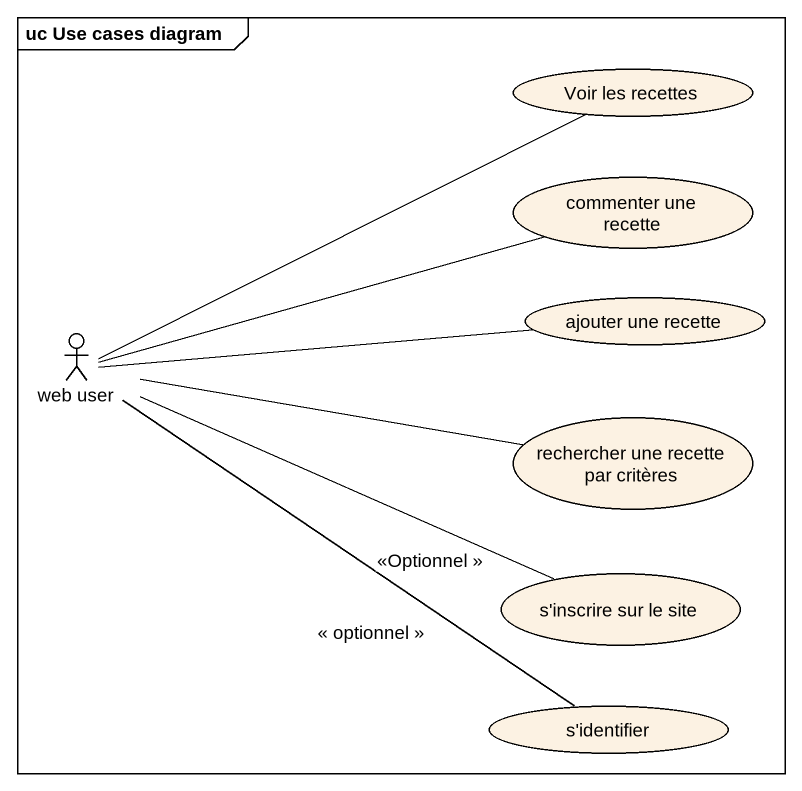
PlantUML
@startuml
mainframe uc Use cases diagram
usecase "Voir les recettes" as Voir_les_recettes
usecase "commenter une recette" as commenter_une_recette
usecase "ajouter une recette" as ajouter_une_recette
actor "web user" as web_user
usecase "rechercher une recette par critères" as rechercher_une_recette_par
usecase "s'inscrire sur le site" as s_inscrire_sur_le_site
usecase "s'identifier" as s_identifier
web_user -right- Voir_les_recettes
web_user -right- commenter_une_recette
web_user -right- ajouter_une_recette
web_user -right- rechercher_une_recette_par
web_user -right- s_inscrire_sur_le_site : <<Optionnel >>
web_user -- s_identifier : << optionnel >>
@enduml
